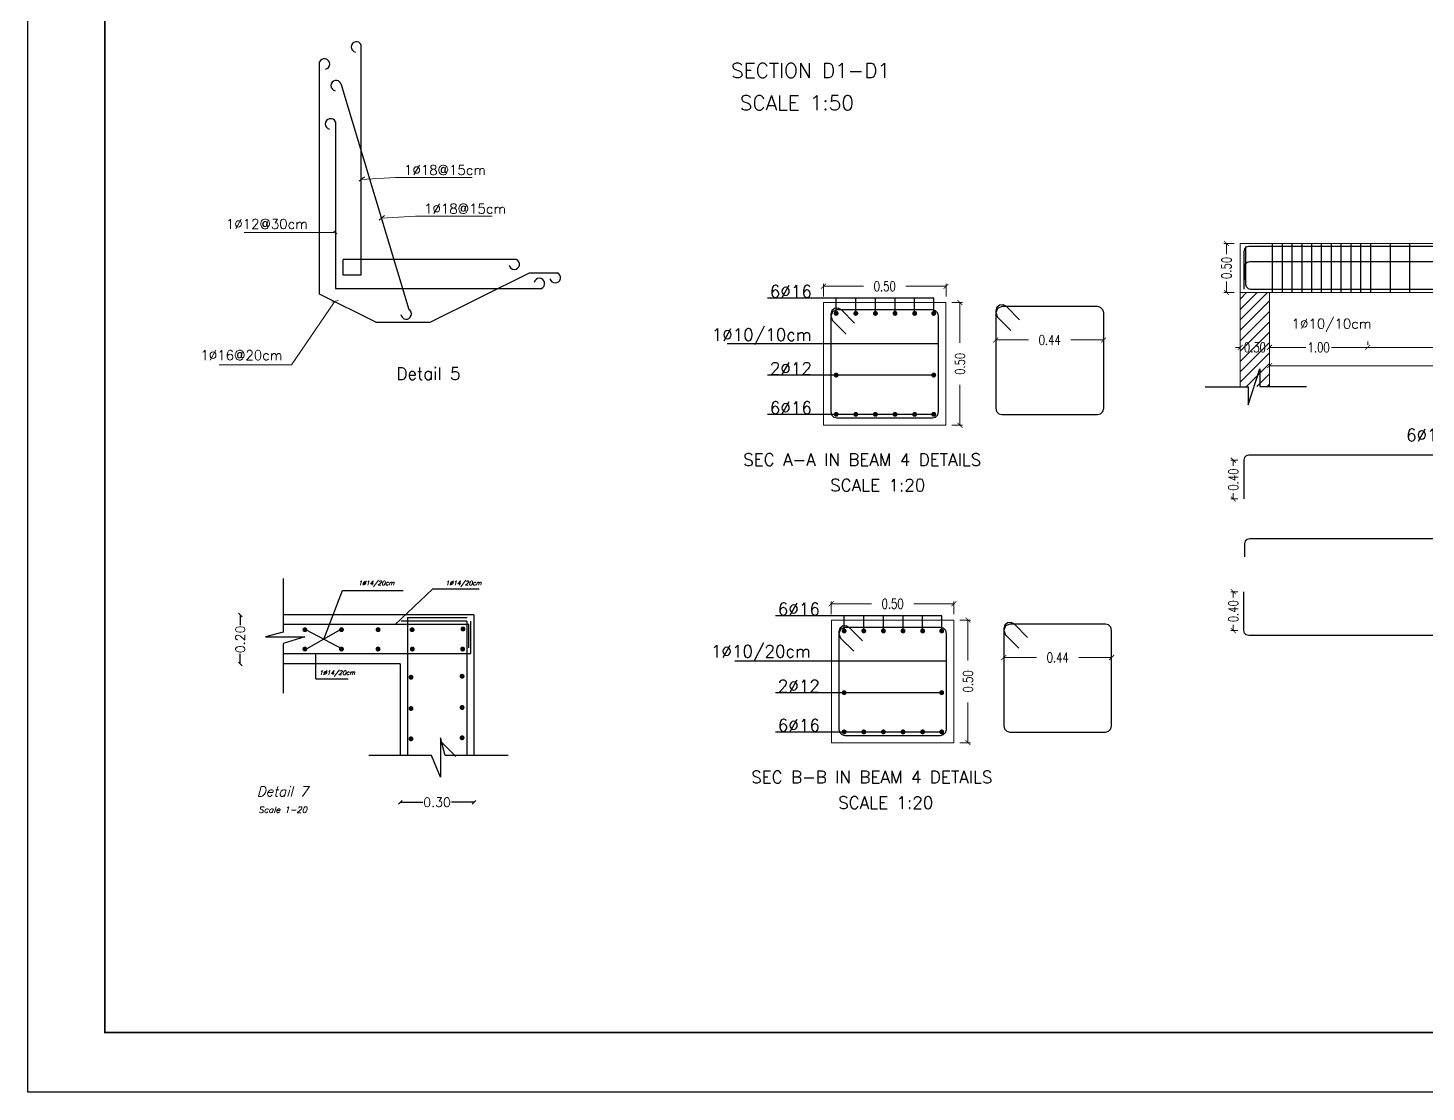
# Model space of a CAD drawing. Extents: x 166525 to 167198, y 178739 to 179747.
# Drawn here: x 167045.5 to 167074, y 179054.91 to 179076.6 of the extents above; entities that cross this region are included whole.
import ezdxf

# ---------------------------------------------------------------- set-up
doc = ezdxf.new("R2010")
doc.units = 0
doc.header["$MEASUREMENT"] = 0
doc.linetypes.add('AUSGEZOGEN', pattern=[0])
doc.linetypes.add('VONLAYER', pattern=[0])
doc.layers.get('0').update_dxf_attribs({"linetype": 'CONTINUOUS'})
doc.layers.get('DEFPOINTS').update_dxf_attribs({"linetype": 'CONTINUOUS'})
doc.layers.add('BEAM', color=6, linetype='CONTINUOUS', lineweight=13)
doc.layers.add('LINE', color=8, linetype='CONTINUOUS', lineweight=9)
for name, color, linetype in [('BEAM-DIM', 4, 'CONTINUOUS'), ('BEAM-REIN', 2, 'CONTINUOUS'), ('COVER', 7, 'CONTINUOUS'), ('EBENE0', 7, 'AUSGEZOGEN'), ('FRAM-REIN', 2, 'CONTINUOUS'), ('HATCHSOLID', 5, 'CONTINUOUS'), ('MHATCH', 8, 'CONTINUOUS'), ('rebar call line', 8, 'CONTINUOUS'), ('REBARS', 2, 'CONTINUOUS'), ('Reinforcement', 10, 'CONTINUOUS'), ('ST', 2, 'CONTINUOUS'), ('TEXT', 7, 'CONTINUOUS')]:
    doc.layers.add(name, color=color, linetype=linetype)
doc.styles.add('DIM', font='simplex.shx', dxfattribs={"width": 0.75})
doc.styles.add('ITALICC', font='italicc')
doc.styles.add('ROMANS', font='romans.shx')
doc.dimstyles.new('20', dxfattribs={"dimscale": 0.75, "dimtxt": 0.25, "dimasz": 0.1, "dimexe": 0.18, "dimexo": 0.06, "dimgap": 0.01, "dimtad": 0, "dimlfac": 0.2, "dimrnd": 0.01, "dimzin": 0, "dimdsep": 46, "dimtxsty": 'ROMANS', "dimblk1": 'OBLIQUE', "dimblk2": 'OBLIQUE', "dimsah": 1, "dimcen": 0.09, "dimse1": 1, "dimse2": 1, "dimclrd": 8, "dimclre": 6, "dimclrt": 4, "dimadec": 0, "dimazin": 0, "dimtfac": 1, "dimtix": 1, "dimtofl": 0, "dimtmove": 2, "dimatfit": 3, "dimldrblk": 'DOTSMALL', "dimfxl": 0.18, "dimtolj": 1, "dimtzin": 0, "dimarcsym": 0})
doc.dimstyles.new('MUTASIM', dxfattribs={"dimscale": 0.9995, "dimtxt": 0.2, "dimasz": 0.1, "dimexe": 0.05, "dimexo": 0.12, "dimgap": 0.05, "dimtad": 0, "dimzin": 0, "dimdsep": 46, "dimtxsty": 'DIM', "dimblk": 'ARCHTICK', "dimcen": 0.09, "dimclrd": 35, "dimclre": 33, "dimclrt": 256, "dimazin": 0, "dimtfac": 1, "dimtofl": 0, "dimtmove": 1, "dimatfit": 3, "dimfxl": 0.18, "dimtolj": 1, "dimtzin": 0, "dimlwd": 13, "dimlwe": 9, "dimarcsym": 0})

# ---------------------------------------------------------------- blocks, each defined once
blk = doc.blocks.new('_ARCHTICK')
at = {"color": 0, "linetype": 'ByBlock', "const_width": 0.15}
blk.add_lwpolyline([(-0.5, -0.5), (0.5, 0.5)], dxfattribs=at)
blk = doc.blocks.new('*D1869')
at = {"layer": 'BEAM', "color": 35, "lineweight": 13, "transparency": 16777216}
for p, q in [((167070.215, 179070.089), (167070.115, 179070.089)), ((167070.807, 179070.089), (167070.907, 179070.089))]:
    blk.add_line(p, q, dxfattribs=at)
at = {"layer": 'BEAM', "color": 33, "lineweight": 9, "transparency": 16777216}
for p, q in [((167070.215, 179070.14), (167070.215, 179070.139)), ((167070.807, 179070.095), (167070.807, 179070.139))]:
    blk.add_line(p, q, dxfattribs=at)
at = {"layer": 'DEFPOINTS', "color": 0, "transparency": 16777216}
for p in [(167070.215, 179070.02), (167070.807, 179070.089), (167070.807, 179069.975)]:
    blk.add_point(p, dxfattribs=at)
at = {"layer": 'BEAM', "color": 35, "lineweight": 13, "transparency": 16777216, "xscale": 0.09995000000000001, "yscale": 0.09995000000000001, "zscale": 0.09995000000000001}
blk.add_blockref('_ARCHTICK', (167070.215, 179070.089), dxfattribs=at)
at = {"layer": 'BEAM', "color": 35, "lineweight": 13, "transparency": 16777216, "xscale": 0.09995000000000001, "yscale": 0.09995000000000001, "zscale": 0.09995000000000001, "rotation": 180}
blk.add_blockref('_ARCHTICK', (167070.807, 179070.089), dxfattribs=at)
at = {"layer": 'BEAM', "transparency": 16777216, "insert": (167070.511, 179070.089), "char_height": 0.1999, "attachment_point": 5, "style": 'DIM'}
blk.add_mtext('\\A1;0.30', dxfattribs=at)
blk = doc.blocks.new('*D1870')
at = {"layer": 'BEAM', "color": 33, "lineweight": 9, "transparency": 16777216}
for p, q in [((167070.091, 179072.208), (167069.881, 179072.208)), ((167070.091, 179071.208), (167069.881, 179071.208))]:
    blk.add_line(p, q, dxfattribs=at)
at = {"layer": 'BEAM', "color": 35, "lineweight": 13, "transparency": 16777216}
for p, q in [((167069.931, 179072.208), (167069.931, 179071.987)), ((167069.931, 179071.208), (167069.931, 179071.43))]:
    blk.add_line(p, q, dxfattribs=at)
at = {"layer": 'DEFPOINTS', "color": 0, "transparency": 16777216}
for p in [(167069.931, 179072.208), (167070.211, 179072.208), (167070.211, 179071.208)]:
    blk.add_point(p, dxfattribs=at)
at = {"layer": 'BEAM', "color": 35, "lineweight": 13, "transparency": 16777216, "xscale": 0.09995000000000001, "yscale": 0.09995000000000001, "zscale": 0.09995000000000001}
for p, rotation in [((167069.931, 179072.208), 90), ((167069.931, 179071.208), 270)]:
    blk.add_blockref('_ARCHTICK', p, dxfattribs=dict(at, rotation=rotation))
at = {"layer": 'BEAM', "transparency": 16777216, "insert": (167069.931, 179071.708), "char_height": 0.1999, "attachment_point": 5, "rotation": 90, "style": 'DIM'}
blk.add_mtext('\\A1;0.50', dxfattribs=at)
blk = doc.blocks.new('*D1680')
at = {"layer": 'BEAM', "color": 33, "lineweight": 9, "transparency": 16777216}
for p, q in [((167070.811, 179070.209), (167070.811, 179070.139)), ((167072.811, 179070.209), (167072.811, 179070.139))]:
    blk.add_line(p, q, dxfattribs=at)
at = {"layer": 'BEAM', "color": 35, "lineweight": 13, "transparency": 16777216}
for p, q in [((167070.811, 179070.089), (167071.547, 179070.089)), ((167072.811, 179070.089), (167072.075, 179070.089))]:
    blk.add_line(p, q, dxfattribs=at)
at = {"layer": 'DEFPOINTS', "color": 0, "transparency": 16777216}
for p in [(167070.811, 179070.089), (167072.811, 179070.089), (167072.811, 179070.089)]:
    blk.add_point(p, dxfattribs=at)
at = {"layer": 'BEAM', "color": 35, "lineweight": 13, "transparency": 16777216, "xscale": 0.09995000000000001, "yscale": 0.09995000000000001, "zscale": 0.09995000000000001, "rotation": 180}
blk.add_blockref('_ARCHTICK', (167070.811, 179070.089), dxfattribs=at)
at = {"layer": 'BEAM', "color": 35, "lineweight": 13, "transparency": 16777216, "xscale": 0.09995000000000001, "yscale": 0.09995000000000001, "zscale": 0.09995000000000001}
blk.add_blockref('_ARCHTICK', (167072.811, 179070.089), dxfattribs=at)
at = {"layer": 'BEAM', "transparency": 16777216, "insert": (167071.811, 179070.089), "char_height": 0.1999, "attachment_point": 5, "style": 'DIM'}
blk.add_mtext('\\A1;1.00', dxfattribs=at)
blk = doc.blocks.new('*D1681')
at = {"layer": 'BEAM', "color": 33, "lineweight": 9, "transparency": 16777216}
for p, q in [((167072.811, 179070.209), (167072.811, 179070.139)), ((167078.311, 179070.209), (167078.311, 179070.139))]:
    blk.add_line(p, q, dxfattribs=at)
at = {"layer": 'BEAM', "color": 35, "lineweight": 13, "transparency": 16777216}
for p, q in [((167072.811, 179070.089), (167075.283, 179070.089)), ((167078.311, 179070.089), (167075.839, 179070.089))]:
    blk.add_line(p, q, dxfattribs=at)
at = {"layer": 'DEFPOINTS', "color": 0, "transparency": 16777216}
for p in [(167072.811, 179070.089), (167078.311, 179070.089), (167078.311, 179070.089)]:
    blk.add_point(p, dxfattribs=at)
at = {"layer": 'BEAM', "color": 35, "lineweight": 13, "transparency": 16777216, "xscale": 0.09995000000000001, "yscale": 0.09995000000000001, "zscale": 0.09995000000000001, "rotation": 180}
blk.add_blockref('_ARCHTICK', (167072.811, 179070.089), dxfattribs=at)
at = {"layer": 'BEAM', "color": 35, "lineweight": 13, "transparency": 16777216, "xscale": 0.09995000000000001, "yscale": 0.09995000000000001, "zscale": 0.09995000000000001}
blk.add_blockref('_ARCHTICK', (167078.311, 179070.089), dxfattribs=at)
at = {"layer": 'BEAM', "transparency": 16777216, "insert": (167075.561, 179070.089), "char_height": 0.1999, "attachment_point": 5, "style": 'DIM'}
blk.add_mtext('\\A1;2.75', dxfattribs=at)
blk = doc.blocks.new('*D1871')
at = {"layer": 'BEAM', "color": 33, "lineweight": 9, "transparency": 16777216}
for p, q in [((167061.714, 179071.123), (167061.714, 179071.385)), ((167064.214, 179071.123), (167064.214, 179071.385))]:
    blk.add_line(p, q, dxfattribs=at)
at = {"layer": 'BEAM', "color": 35, "lineweight": 13, "transparency": 16777216}
for p, q in [((167061.714, 179071.335), (167062.535, 179071.335)), ((167064.214, 179071.335), (167063.392, 179071.335))]:
    blk.add_line(p, q, dxfattribs=at)
at = {"layer": 'DEFPOINTS', "color": 0, "transparency": 16777216}
for p in [(167064.214, 179071.335), (167061.714, 179071.003), (167064.214, 179071.003)]:
    blk.add_point(p, dxfattribs=at)
at = {"layer": 'BEAM', "color": 35, "lineweight": 13, "transparency": 16777216, "xscale": 0.09995000000000001, "yscale": 0.09995000000000001, "zscale": 0.09995000000000001, "rotation": 180}
blk.add_blockref('_ARCHTICK', (167061.714, 179071.335), dxfattribs=at)
at = {"layer": 'BEAM', "color": 35, "lineweight": 13, "transparency": 16777216, "xscale": 0.09995000000000001, "yscale": 0.09995000000000001, "zscale": 0.09995000000000001}
blk.add_blockref('_ARCHTICK', (167064.214, 179071.335), dxfattribs=at)
at = {"layer": 'BEAM', "transparency": 16777216, "insert": (167062.964, 179071.335), "char_height": 0.1999, "attachment_point": 5, "style": 'DIM'}
blk.add_mtext('\\A1;0.50', dxfattribs=at)
blk = doc.blocks.new('*D1872')
at = {"layer": 'BEAM', "color": 33, "lineweight": 9, "transparency": 16777216}
for p, q in [((167064.333, 179071.003), (167064.549, 179071.003)), ((167064.333, 179068.503), (167064.549, 179068.503))]:
    blk.add_line(p, q, dxfattribs=at)
at = {"layer": 'BEAM', "color": 35, "lineweight": 13, "transparency": 16777216}
for p, q in [((167064.499, 179071.003), (167064.499, 179070.181)), ((167064.499, 179068.503), (167064.499, 179069.324))]:
    blk.add_line(p, q, dxfattribs=at)
at = {"layer": 'DEFPOINTS', "color": 0, "transparency": 16777216}
for p in [(167064.214, 179071.003), (167064.499, 179071.003), (167064.214, 179068.503)]:
    blk.add_point(p, dxfattribs=at)
at = {"layer": 'BEAM', "color": 35, "lineweight": 13, "transparency": 16777216, "xscale": 0.09995000000000001, "yscale": 0.09995000000000001, "zscale": 0.09995000000000001}
for p, rotation in [((167064.499, 179071.003), 90), ((167064.499, 179068.503), 270)]:
    blk.add_blockref('_ARCHTICK', p, dxfattribs=dict(at, rotation=rotation))
at = {"layer": 'BEAM', "transparency": 16777216, "insert": (167064.499, 179069.753), "char_height": 0.1999, "attachment_point": 5, "rotation": 90, "style": 'DIM'}
blk.add_mtext('\\A1;0.50', dxfattribs=at)
blk = doc.blocks.new('*D1873')
at = {"layer": 'BEAM', "color": 33, "lineweight": 9, "transparency": 16777216}
for p, q in [((167070.165, 179067.79), (167070.021, 179067.79)), ((167070.165, 179066.999), (167070.021, 179066.999))]:
    blk.add_line(p, q, dxfattribs=at)
at = {"layer": 'BEAM', "color": 35, "lineweight": 13, "transparency": 16777216}
for p, q in [((167070.071, 179067.79), (167070.071, 179067.673)), ((167070.071, 179066.999), (167070.071, 179067.116))]:
    blk.add_line(p, q, dxfattribs=at)
at = {"layer": 'DEFPOINTS', "color": 0, "transparency": 16777216}
for p in [(167070.071, 179067.79), (167070.285, 179067.79), (167070.285, 179066.999)]:
    blk.add_point(p, dxfattribs=at)
at = {"layer": 'BEAM', "color": 35, "lineweight": 13, "transparency": 16777216, "xscale": 0.09995000000000001, "yscale": 0.09995000000000001, "zscale": 0.09995000000000001}
for p, rotation in [((167070.071, 179067.79), 90), ((167070.071, 179066.999), 270)]:
    blk.add_blockref('_ARCHTICK', p, dxfattribs=dict(at, rotation=rotation))
at = {"layer": 'BEAM', "transparency": 16777216, "insert": (167070.071, 179067.394), "char_height": 0.1999, "attachment_point": 5, "rotation": 90, "style": 'DIM'}
blk.add_mtext('\\A1;0.40', dxfattribs=at)
blk = doc.blocks.new('*D1874')
at = {"layer": 'BEAM', "color": 33, "lineweight": 9, "transparency": 16777216}
for p, q in [((167070.165, 179065.107), (167070.021, 179065.107)), ((167070.165, 179064.316), (167070.021, 179064.316))]:
    blk.add_line(p, q, dxfattribs=at)
at = {"layer": 'BEAM', "color": 35, "lineweight": 13, "transparency": 16777216}
for p, q in [((167070.071, 179065.107), (167070.071, 179064.99)), ((167070.071, 179064.316), (167070.071, 179064.433))]:
    blk.add_line(p, q, dxfattribs=at)
at = {"layer": 'DEFPOINTS', "color": 0, "transparency": 16777216}
for p in [(167070.285, 179065.107), (167070.071, 179064.316), (167070.285, 179064.316)]:
    blk.add_point(p, dxfattribs=at)
at = {"layer": 'BEAM', "color": 35, "lineweight": 13, "transparency": 16777216, "xscale": 0.09995000000000001, "yscale": 0.09995000000000001, "zscale": 0.09995000000000001}
for p, rotation in [((167070.071, 179065.107), 90), ((167070.071, 179064.316), 270)]:
    blk.add_blockref('_ARCHTICK', p, dxfattribs=dict(at, rotation=rotation))
at = {"layer": 'BEAM', "transparency": 16777216, "insert": (167070.071, 179064.711), "char_height": 0.1999, "attachment_point": 5, "rotation": 90, "style": 'DIM'}
blk.add_mtext('\\A1;0.40', dxfattribs=at)
blk = doc.blocks.new('*D1683')
at = {"layer": 'BEAM', "color": 33, "lineweight": 9, "transparency": 16777216}
for p, q in [((167070.811, 179069.836), (167070.811, 179069.766)), ((167080.311, 179069.836), (167080.311, 179069.766))]:
    blk.add_line(p, q, dxfattribs=at)
at = {"layer": 'BEAM', "color": 35, "lineweight": 13, "transparency": 16777216}
for p, q in [((167070.811, 179069.716), (167075.283, 179069.716)), ((167080.311, 179069.716), (167075.839, 179069.716))]:
    blk.add_line(p, q, dxfattribs=at)
at = {"layer": 'DEFPOINTS', "color": 0, "transparency": 16777216}
for p in [(167070.811, 179069.716), (167080.311, 179069.716), (167080.311, 179069.716)]:
    blk.add_point(p, dxfattribs=at)
at = {"layer": 'BEAM', "color": 35, "lineweight": 13, "transparency": 16777216, "xscale": 0.09995000000000001, "yscale": 0.09995000000000001, "zscale": 0.09995000000000001, "rotation": 180}
blk.add_blockref('_ARCHTICK', (167070.811, 179069.716), dxfattribs=at)
at = {"layer": 'BEAM', "color": 35, "lineweight": 13, "transparency": 16777216, "xscale": 0.09995000000000001, "yscale": 0.09995000000000001, "zscale": 0.09995000000000001}
blk.add_blockref('_ARCHTICK', (167080.311, 179069.716), dxfattribs=at)
at = {"layer": 'BEAM', "transparency": 16777216, "insert": (167075.561, 179069.716), "char_height": 0.1999, "attachment_point": 5, "style": 'DIM'}
blk.add_mtext('\\A1;4.75', dxfattribs=at)
blk = doc.blocks.new('*D1876')
at = {"layer": 'BEAM', "color": 33, "lineweight": 9, "transparency": 16777216}
for p, q in [((167065.228, 179070.36), (167065.228, 179070.29)), ((167067.428, 179070.36), (167067.428, 179070.29))]:
    blk.add_line(p, q, dxfattribs=at)
at = {"layer": 'BEAM', "color": 35, "lineweight": 13, "transparency": 16777216}
for p, q in [((167065.228, 179070.24), (167065.896, 179070.24)), ((167067.428, 179070.24), (167066.76, 179070.24))]:
    blk.add_line(p, q, dxfattribs=at)
at = {"layer": 'DEFPOINTS', "color": 0, "transparency": 16777216}
for p in [(167065.228, 179070.24), (167067.428, 179070.24), (167067.428, 179070.24)]:
    blk.add_point(p, dxfattribs=at)
at = {"layer": 'BEAM', "color": 35, "lineweight": 13, "transparency": 16777216, "xscale": 0.09995000000000001, "yscale": 0.09995000000000001, "zscale": 0.09995000000000001, "rotation": 180}
blk.add_blockref('_ARCHTICK', (167065.228, 179070.24), dxfattribs=at)
at = {"layer": 'BEAM', "color": 35, "lineweight": 13, "transparency": 16777216, "xscale": 0.09995000000000001, "yscale": 0.09995000000000001, "zscale": 0.09995000000000001}
blk.add_blockref('_ARCHTICK', (167067.428, 179070.24), dxfattribs=at)
at = {"layer": 'BEAM', "transparency": 16777216, "insert": (167066.328, 179070.24), "char_height": 0.1999, "attachment_point": 5, "style": 'DIM'}
blk.add_mtext('\\A1;0.44', dxfattribs=at)
blk = doc.blocks.new('*D1879')
at = {"layer": 'BEAM', "color": 33, "lineweight": 9, "transparency": 16777216}
for p, q in [((167061.876, 179064.65), (167061.876, 179064.912)), ((167064.376, 179064.65), (167064.376, 179064.912))]:
    blk.add_line(p, q, dxfattribs=at)
at = {"layer": 'BEAM', "color": 35, "lineweight": 13, "transparency": 16777216}
for p, q in [((167061.876, 179064.862), (167062.698, 179064.862)), ((167064.376, 179064.862), (167063.555, 179064.862))]:
    blk.add_line(p, q, dxfattribs=at)
at = {"layer": 'DEFPOINTS', "color": 0, "transparency": 16777216}
for p in [(167064.376, 179064.862), (167061.876, 179064.53), (167064.376, 179064.53)]:
    blk.add_point(p, dxfattribs=at)
at = {"layer": 'BEAM', "color": 35, "lineweight": 13, "transparency": 16777216, "xscale": 0.09995000000000001, "yscale": 0.09995000000000001, "zscale": 0.09995000000000001, "rotation": 180}
blk.add_blockref('_ARCHTICK', (167061.876, 179064.862), dxfattribs=at)
at = {"layer": 'BEAM', "color": 35, "lineweight": 13, "transparency": 16777216, "xscale": 0.09995000000000001, "yscale": 0.09995000000000001, "zscale": 0.09995000000000001}
blk.add_blockref('_ARCHTICK', (167064.376, 179064.862), dxfattribs=at)
at = {"layer": 'BEAM', "transparency": 16777216, "insert": (167063.126, 179064.862), "char_height": 0.1999, "attachment_point": 5, "style": 'DIM'}
blk.add_mtext('\\A1;0.50', dxfattribs=at)
blk = doc.blocks.new('*D1880')
at = {"layer": 'BEAM', "color": 33, "lineweight": 9, "transparency": 16777216}
for p, q in [((167064.496, 179064.53), (167064.712, 179064.53)), ((167064.496, 179062.03), (167064.712, 179062.03))]:
    blk.add_line(p, q, dxfattribs=at)
at = {"layer": 'BEAM', "color": 35, "lineweight": 13, "transparency": 16777216}
for p, q in [((167064.662, 179064.53), (167064.662, 179063.708)), ((167064.662, 179062.03), (167064.662, 179062.851))]:
    blk.add_line(p, q, dxfattribs=at)
at = {"layer": 'DEFPOINTS', "color": 0, "transparency": 16777216}
for p in [(167064.376, 179064.53), (167064.662, 179064.53), (167064.376, 179062.03)]:
    blk.add_point(p, dxfattribs=at)
at = {"layer": 'BEAM', "color": 35, "lineweight": 13, "transparency": 16777216, "xscale": 0.09995000000000001, "yscale": 0.09995000000000001, "zscale": 0.09995000000000001}
for p, rotation in [((167064.662, 179064.53), 90), ((167064.662, 179062.03), 270)]:
    blk.add_blockref('_ARCHTICK', p, dxfattribs=dict(at, rotation=rotation))
at = {"layer": 'BEAM', "transparency": 16777216, "insert": (167064.662, 179063.28), "char_height": 0.1999, "attachment_point": 5, "rotation": 90, "style": 'DIM'}
blk.add_mtext('\\A1;0.50', dxfattribs=at)
blk = doc.blocks.new('*D1881')
at = {"layer": 'BEAM', "color": 33, "lineweight": 9, "transparency": 16777216}
for p, q in [((167065.391, 179063.887), (167065.391, 179063.817)), ((167067.591, 179063.887), (167067.591, 179063.817))]:
    blk.add_line(p, q, dxfattribs=at)
at = {"layer": 'BEAM', "color": 35, "lineweight": 13, "transparency": 16777216}
for p, q in [((167065.391, 179063.767), (167066.059, 179063.767)), ((167067.591, 179063.767), (167066.923, 179063.767))]:
    blk.add_line(p, q, dxfattribs=at)
at = {"layer": 'DEFPOINTS', "color": 0, "transparency": 16777216}
for p in [(167065.391, 179063.767), (167067.591, 179063.767), (167067.591, 179063.767)]:
    blk.add_point(p, dxfattribs=at)
at = {"layer": 'BEAM', "color": 35, "lineweight": 13, "transparency": 16777216, "xscale": 0.09995000000000001, "yscale": 0.09995000000000001, "zscale": 0.09995000000000001, "rotation": 180}
blk.add_blockref('_ARCHTICK', (167065.391, 179063.767), dxfattribs=at)
at = {"layer": 'BEAM', "color": 35, "lineweight": 13, "transparency": 16777216, "xscale": 0.09995000000000001, "yscale": 0.09995000000000001, "zscale": 0.09995000000000001}
blk.add_blockref('_ARCHTICK', (167067.591, 179063.767), dxfattribs=at)
at = {"layer": 'BEAM', "transparency": 16777216, "insert": (167066.491, 179063.767), "char_height": 0.1999, "attachment_point": 5, "style": 'DIM'}
blk.add_mtext('\\A1;0.44', dxfattribs=at)
blk = doc.blocks.new('_OBLIQUE')
at = {"color": 0, "linetype": 'ByBlock'}
blk.add_line((-0.5, -0.5), (0.5, 0.5), dxfattribs=at)
blk = doc.blocks.new('*D1694')
at = {"layer": 'DEFPOINTS', "color": 0, "transparency": 16777216}
for p in [(167053.089, 179061.768), (167054.589, 179061.768), (167053.089, 179060.817)]:
    blk.add_point(p, dxfattribs=at)
at = {"layer": 'HATCHSOLID', "color": 8, "lineweight": -2, "transparency": 16777216}
for p, q in [((167053.089, 179060.817), (167053.545, 179060.817)), ((167054.589, 179060.817), (167054.132, 179060.817))]:
    blk.add_line(p, q, dxfattribs=at)
at = {"layer": 'HATCHSOLID', "color": 8, "lineweight": -2, "transparency": 16777216, "xscale": 0.07500000000000001, "yscale": 0.07500000000000001, "zscale": 0.07500000000000001, "rotation": 180}
blk.add_blockref('_OBLIQUE', (167053.089, 179060.817), dxfattribs=at)
at = {"layer": 'HATCHSOLID', "color": 8, "lineweight": -2, "transparency": 16777216, "xscale": 0.07500000000000001, "yscale": 0.07500000000000001, "zscale": 0.07500000000000001}
blk.add_blockref('_OBLIQUE', (167054.589, 179060.817), dxfattribs=at)
at = {"layer": 'HATCHSOLID', "color": 4, "transparency": 16777216, "insert": (167053.839, 179060.817), "char_height": 0.1875, "attachment_point": 5, "style": 'ROMANS'}
blk.add_mtext('\\A1;0.30', dxfattribs=at)
blk = doc.blocks.new('_DOTSMALL')
at = {"color": 0, "linetype": 'ByBlock', "const_width": 0.5}
blk.add_lwpolyline([(-0.0625, 0, 1), (0.0625, 0, 1)], format="xyb", close=True, dxfattribs=at)
blk = doc.blocks.new('*D1695')
at = {"color": 8, "linetype": 'Continuous', "lineweight": -2, "transparency": 16777216}
for p, q in [((167049.825, 179064.636), (167049.825, 179064.429)), ((167049.825, 179063.636), (167049.825, 179063.843))]:
    blk.add_line(p, q, dxfattribs=at)
at = {"layer": 'DEFPOINTS', "color": 0, "linetype": 'Continuous', "transparency": 16777216}
for p in [(167049.825, 179064.636), (167052.914, 179064.636), (167053.089, 179063.636)]:
    blk.add_point(p, dxfattribs=at)
at = {"color": 8, "linetype": 'Continuous', "lineweight": -2, "transparency": 16777216, "xscale": 0.07500000000000001, "yscale": 0.07500000000000001, "zscale": 0.07500000000000001}
for p, rotation in [((167049.825, 179064.636), 90), ((167049.825, 179063.636), 270)]:
    blk.add_blockref('_OBLIQUE', p, dxfattribs=dict(at, rotation=rotation))
at = {"color": 4, "linetype": 'Continuous', "transparency": 16777216, "insert": (167049.825, 179064.136), "char_height": 0.1875, "attachment_point": 5, "rotation": 90, "style": 'ROMANS'}
blk.add_mtext('\\A1;0.20', dxfattribs=at)

msp = doc.modelspace()

# ---------------------------------------------------------------- linework, layer by layer
at = {"layer": 'BEAM'}
for p, q in [((167070.21102, 179072.20831), (167091.41102, 179072.20831)), ((167070.21102, 179071.28831), (167070.21102, 179072.20831)), ((167070.21102, 179071.28831), (167070.21102, 179069.28831)), ((167070.21102, 179071.20831), (167091.41102, 179071.20831)), ((167070.81102, 179071.20831), (167070.81102, 179069.28831))]:
    msp.add_line(p, q, dxfattribs=at)
for points in [[(167061.71353, 179068.50262), (167064.21353, 179068.50262), (167064.21353, 179071.00262), (167061.71353, 179071.00262)], [(167061.87626, 179062.0297), (167064.37626, 179062.0297), (167064.37626, 179064.5297), (167061.87626, 179064.5297)]]:
    msp.add_lwpolyline(points, close=True, dxfattribs=at)
at = {"layer": 'BEAM-REIN', "const_width": 0.0475}
for points in [[(167061.94868, 179070.78166, 1), (167062.00118, 179070.78166, 1)], [(167062.34868, 179070.78166, 1), (167062.40118, 179070.78166, 1)], [(167062.74868, 179070.78166, 1), (167062.80118, 179070.78166, 1)], [(167063.14868, 179070.78166, 1), (167063.20118, 179070.78166, 1)], [(167063.54868, 179070.78166, 1), (167063.60118, 179070.78166, 1)], [(167063.93753, 179070.78166, 1), (167063.99003, 179070.78166, 1)], [(167061.94868, 179069.52403, 1), (167062.00118, 179069.52403, 1)], [(167063.93753, 179069.52403, 1), (167063.99003, 179069.52403, 1)], [(167061.94868, 179068.72364, 1), (167062.00118, 179068.72364, 1)], [(167062.34868, 179068.72364, 1), (167062.40118, 179068.72364, 1)], [(167062.74868, 179068.72364, 1), (167062.80118, 179068.72364, 1)], [(167063.14868, 179068.72364, 1), (167063.20118, 179068.72364, 1)], [(167063.54868, 179068.72364, 1), (167063.60118, 179068.72364, 1)], [(167063.93753, 179068.72364, 1), (167063.99003, 179068.72364, 1)], [(167062.11142, 179064.30873, 1), (167062.16392, 179064.30873, 1)], [(167062.51142, 179064.30873, 1), (167062.56392, 179064.30873, 1)], [(167062.91142, 179064.30873, 1), (167062.96392, 179064.30873, 1)], [(167063.31142, 179064.30873, 1), (167063.36392, 179064.30873, 1)], [(167063.71142, 179064.30873, 1), (167063.76392, 179064.30873, 1)], [(167064.10027, 179064.30873, 1), (167064.15277, 179064.30873, 1)], [(167062.11142, 179063.0511, 1), (167062.16392, 179063.0511, 1)], [(167064.10027, 179063.0511, 1), (167064.15277, 179063.0511, 1)], [(167062.11142, 179062.25072, 1), (167062.16392, 179062.25072, 1)], [(167062.51142, 179062.25072, 1), (167062.56392, 179062.25072, 1)], [(167062.91142, 179062.25072, 1), (167062.96392, 179062.25072, 1)], [(167063.31142, 179062.25072, 1), (167063.36392, 179062.25072, 1)], [(167063.71142, 179062.25072, 1), (167063.76392, 179062.25072, 1)], [(167064.10027, 179062.25072, 1), (167064.15277, 179062.25072, 1)]]:
    msp.add_lwpolyline(points, format="xyb", close=True, dxfattribs=at)
at = {"layer": 'COVER', "flags": 128}
msp.add_lwpolyline([(167045.49826, 179097.23183), (167105.41951, 179097.23183), (167105.41951, 179054.90933), (167045.49826, 179054.90933)], close=True, dxfattribs=at)
at = {"layer": 'EBENE0', "color": 2, "linetype": 'AUSGEZOGEN'}
msp.add_line((167070.21102, 179071.28831), (167070.21102, 179071.28831), dxfattribs=at)
msp.add_line((167070.21102, 179071.28831), (167070.21102, 179071.28831), dxfattribs=at)
at = {"layer": 'EBENE0', "color": 8, "linetype": 'AUSGEZOGEN'}
for p, q in [((167070.21544, 179071.08059), (167070.34315, 179071.20831)), ((167070.55528, 179071.20831), (167070.21544, 179070.86846)), ((167070.21544, 179070.65633), (167070.76742, 179071.20831)), ((167070.8066, 179071.03536), (167070.21544, 179070.4442)), ((167070.21544, 179070.23207), (167070.8066, 179070.82323)), ((167070.8066, 179070.6111), (167070.21544, 179070.01993)), ((167070.21544, 179069.8078), (167070.8066, 179070.39896)), ((167070.8066, 179070.18683), (167070.21544, 179069.59567)), ((167070.21544, 179069.38354), (167070.8066, 179069.9747)), ((167070.8066, 179069.76257), (167070.33676, 179069.29273)), ((167070.37535, 179068.92012), (167070.61331, 179069.65163)), ((167070.54889, 179069.29273), (167070.8066, 179069.55044)), ((167070.61331, 179069.65163), (167070.61331, 179069.28831)), ((167069.49671, 179069.28588), (167070.37535, 179069.28588)), ((167070.37535, 179069.28588), (167070.37535, 179068.92012)), ((167070.61331, 179069.28831), (167071.56517, 179069.28831)), ((167070.8066, 179069.3383), (167070.76102, 179069.29273))]:
    msp.add_line(p, q, dxfattribs=at)
at = {"layer": 'FRAM-REIN', "lineweight": 25}
for p, q in [((167052.29418, 179071.55762), (167052.29418, 179076.25434)), ((167051.44308, 179071.17205), (167051.44308, 179075.90697)), ((167051.87964, 179075.46696), (167053.26061, 179070.86374)), ((167051.76647, 179074.68649), (167051.76647, 179071.29102)), ((167055.4539, 179071.88302), (167051.92428, 179071.88302)), ((167051.92428, 179071.55762), (167051.92428, 179071.88302)), ((167052.29418, 179071.55762), (167051.92428, 179071.55762)), ((167053.69836, 179070.59969), (167055.71948, 179071.61025)), ((167055.71948, 179071.61025), (167056.28816, 179071.61025)), ((167051.76647, 179071.29102), (167055.96624, 179071.29102)), ((167052.58781, 179070.59969), (167053.69836, 179070.59969))]:
    msp.add_line(p, q, dxfattribs=at)
at = {"layer": 'FRAM-REIN'}
msp.add_line((167052.58781, 179070.59969), (167051.44308, 179071.17205), dxfattribs=at)
at = {"layer": 'FRAM-REIN', "lineweight": 25}
for centre, start, end in [((167052.19513, 179076.21225), 23.022621, 258.184584), ((167051.54213, 179075.86488), 281.815416, 156.977379), ((167051.7806, 179075.42487), 23.022621, 258.184584), ((167051.66742, 179074.6444), 23.022621, 258.184584), ((167055.41181, 179071.78397), 191.815416, 66.977379), ((167055.92415, 179071.39007), 293.022621, 168.184584), ((167056.24607, 179071.5112), 191.815416, 66.977379), ((167053.2075, 179070.77014), 185.267073, 60.429035)]:
    msp.add_arc(centre, 0.10762, start, end, dxfattribs=at)
at = {"layer": 'HATCHSOLID', "color": 5}
for p, q in [((167050.70244, 179065.38084), (167050.70244, 179064.28227)), ((167050.70244, 179064.28227), (167050.34331, 179064.18732)), ((167050.70244, 179064.32066), (167050.70244, 179064.28227)), ((167050.34331, 179064.18732), (167051.14401, 179064.18732)), ((167051.14401, 179064.18732), (167050.70244, 179064.04975)), ((167050.70244, 179064.04975), (167050.70244, 179063.03784)), ((167053.91042, 179062.12674), (167053.91042, 179061.32603)), ((167054.00538, 179061.76761), (167053.91042, 179062.12674)), ((167053.72802, 179061.76761), (167052.4452, 179061.76761)), ((167053.91042, 179061.32603), (167053.72802, 179061.76761)), ((167055.2882, 179061.76761), (167054.00538, 179061.76761))]:
    msp.add_line(p, q, dxfattribs=at)
at = {"layer": 'HATCHSOLID', "color": 8}
for p, q in [((167051.52954, 179064.14374), (167051.91189, 179065.13513)), ((167051.91189, 179065.13513), (167053.15, 179065.13513)), ((167052.97538, 179064.43515), (167053.75148, 179065.16614)), ((167053.75148, 179065.16614), (167054.6975, 179065.16614)), ((167051.86335, 179064.33381), (167051.17043, 179063.93928)), ((167051.17043, 179064.33381), (167051.91585, 179063.93928)), ((167051.36786, 179063.32901), (167051.36786, 179063.84848)), ((167051.36786, 179063.32901), (167052.02388, 179063.32901))]:
    msp.add_line(p, q, dxfattribs=at)
at = {"layer": 'HATCHSOLID', "color": 1}
for p, q in [((167054.5887, 179064.63596), (167050.70244, 179064.63596)), ((167054.5887, 179064.63596), (167054.5887, 179061.76761)), ((167053.0887, 179063.63596), (167050.70244, 179063.63596)), ((167053.0887, 179063.63596), (167053.0887, 179061.76761))]:
    msp.add_line(p, q, dxfattribs=at)
at = {"layer": 'HATCHSOLID', "color": 2}
for p, q in [((167053.2387, 179064.5839), (167053.2387, 179061.76761)), ((167053.2387, 179064.5839), (167054.44959, 179064.5839)), ((167054.48293, 179064.44212), (167050.70244, 179064.44212)), ((167054.4466, 179064.50785), (167053.10425, 179064.50785)), ((167054.4466, 179064.50785), (167054.4466, 179061.75972)), ((167054.48293, 179063.96743), (167054.48293, 179064.44212)), ((167054.52918, 179063.84848), (167054.52918, 179064.50826)), ((167050.70244, 179063.84848), (167054.52918, 179063.84848)), ((167054.22182, 179061.75239), (167053.93406, 179062.03735))]:
    msp.add_line(p, q, dxfattribs=at)
at = {"layer": 'LINE', "linetype": 'Continuous'}
for p, q in [((167052.25127, 179073.47423), (167052.35718, 179073.56576)), ((167052.29418, 179073.51114), (167052.99234, 179073.55202)), ((167054.55195, 179073.55202), (167052.99234, 179073.55202)), ((167052.66034, 179072.68471), (167052.76625, 179072.77623)), ((167052.70325, 179072.72162), (167053.40142, 179072.7625)), ((167054.96102, 179072.7625), (167053.40142, 179072.7625)), ((167049.90382, 179072.43025), (167051.76287, 179072.43025)), ((167051.73554, 179072.45613), (167051.7974, 179072.40134)), ((167051.74785, 179071.01967), (167050.87402, 179069.73076)), ((167051.69214, 179071.01173), (167051.82348, 179071.04646)), ((167050.87402, 179069.73076), (167049.39452, 179069.73076))]:
    msp.add_line(p, q, dxfattribs=at)
at = {"layer": 'MHATCH', "const_width": 0.03562, "flags": 128}
msp.add_lwpolyline([(167047.06576, 179096.02058), (167103.85201, 179096.02058), (167103.85201, 179056.12058), (167047.06576, 179056.12058)], close=True, dxfattribs=at)
at = {"layer": 'rebar call line'}
for p, q in [((167063.96378, 179071.09079), (167060.57662, 179071.09079)), ((167061.97493, 179070.78166), (167061.97493, 179071.09079)), ((167062.37493, 179070.78166), (167062.37493, 179071.09079)), ((167062.77493, 179070.78166), (167062.77493, 179071.09079)), ((167063.17493, 179070.78166), (167063.17493, 179071.09079)), ((167063.57493, 179070.78166), (167063.57493, 179071.09079)), ((167063.96378, 179070.78166), (167063.96378, 179071.09079)), ((167059.7493, 179070.17072), (167064.06353, 179070.17072)), ((167063.96378, 179069.51972), (167060.57662, 179069.51972)), ((167063.96378, 179068.71969), (167060.57662, 179068.71969)), ((167064.12652, 179064.61786), (167060.73936, 179064.61786)), ((167062.13767, 179064.30873), (167062.13767, 179064.61786)), ((167062.53767, 179064.30873), (167062.53767, 179064.61786)), ((167062.93767, 179064.30873), (167062.93767, 179064.61786)), ((167063.33767, 179064.30873), (167063.33767, 179064.61786)), ((167063.73767, 179064.30873), (167063.73767, 179064.61786)), ((167064.12652, 179064.30873), (167064.12652, 179064.61786)), ((167059.91204, 179063.69779), (167064.22626, 179063.69779)), ((167064.12652, 179063.04679), (167060.73936, 179063.04679)), ((167064.12652, 179062.24676), (167060.73936, 179062.24676))]:
    msp.add_line(p, q, dxfattribs=at)
at = {"layer": 'REBARS'}
for points in [[(167091.34758, 179071.23042), (167091.34758, 179072.04671), (167091.33396, 179072.09751), (167091.29678, 179072.13469), (167091.24598, 179072.14831), (167070.38654, 179072.14831), (167070.33574, 179072.13469), (167070.29856, 179072.09751), (167070.28494, 179072.04671), (167070.28494, 179071.27512)], [(167091.39066, 179072.18774), (167091.39066, 179071.37145), (167091.37705, 179071.32065), (167091.33986, 179071.28346), (167091.28906, 179071.26985), (167070.42963, 179071.26985), (167070.37883, 179071.28346), (167070.34164, 179071.32065), (167070.32803, 179071.37145), (167070.32803, 179072.14304)], [(167091.35689, 179071.4664), (167091.35689, 179071.73239), (167091.34328, 179071.78319), (167091.30609, 179071.82038), (167091.25529, 179071.83399), (167070.40401, 179071.83399), (167070.35321, 179071.82038), (167070.31602, 179071.78319), (167070.30241, 179071.73239), (167070.30241, 179071.4664)], [(167082.3215, 179067.89172), (167070.38654, 179067.89172), (167070.33574, 179067.87811), (167070.29856, 179067.84092), (167070.28494, 179067.79012), (167070.28494, 179066.99854)], [(167091.35689, 179065.82127), (167091.35689, 179066.08725), (167091.34328, 179066.13805), (167091.30609, 179066.17524), (167091.25529, 179066.18885), (167070.40401, 179066.18885), (167070.35321, 179066.17524), (167070.31602, 179066.13805), (167070.30241, 179066.08725), (167070.30241, 179065.82127)], [(167082.3215, 179064.21407), (167070.38654, 179064.21407), (167070.33574, 179064.22768), (167070.29856, 179064.26487), (167070.28494, 179064.31567), (167070.28494, 179065.10726)]]:
    msp.add_lwpolyline(points, dxfattribs=at)
for points in [[(167062.34973, 179070.58322, 0), (167062.08032, 179070.85262, 0), (167062.01531, 179070.88739, 0), (167061.94193, 179070.88017, 0), (167061.88493, 179070.83339, 0), (167061.86353, 179070.76283, 0), (167061.86353, 179068.77962, 0), (167061.88054, 179068.71612, 0), (167061.92703, 179068.66964, 0), (167061.99053, 179068.65262, 0), (167063.93653, 179068.65262, 0), (167064.00003, 179068.66964, 0), (167064.04651, 179068.71612, 0), (167064.06353, 179068.77962, 0), (167064.06353, 179070.72562, 0), (167064.04651, 179070.78912, 0), (167064.00003, 179070.83561, 0), (167063.93653, 179070.85262, 0), (167061.99053, 179070.85262, 0), (167061.90073, 179070.81543, 0), (167061.86353, 179070.72562, 0), (167061.90073, 179070.63582, 0), (167062.17013, 179070.36641, 0)], [(167065.7143, 179070.65044, 0), (167065.44489, 179070.91985, 0), (167065.37988, 179070.95462, 0), (167065.3065, 179070.94739, 0), (167065.24951, 179070.90062, 0), (167065.2281, 179070.83006, 0), (167065.2281, 179068.84685, 0), (167065.24512, 179068.78335, 0), (167065.2916, 179068.73686, 0), (167065.3551, 179068.71985, 0), (167067.3011, 179068.71985, 0), (167067.3646, 179068.73686, 0), (167067.41109, 179068.78335, 0), (167067.4281, 179068.84685, 0), (167067.4281, 179070.79285, 0), (167067.41109, 179070.85635, 0), (167067.3646, 179070.90283, 0), (167067.3011, 179070.91985, 0), (167065.3551, 179070.91985, 0), (167065.2653, 179070.88265, 0), (167065.2281, 179070.79285, 0), (167065.2653, 179070.70305, 0), (167065.53471, 179070.43364, 0)], [(167062.51246, 179064.11029, 0), (167062.24305, 179064.3797, 0), (167062.17804, 179064.41447, 0), (167062.10466, 179064.40724, 0), (167062.04767, 179064.36047, 0), (167062.02626, 179064.28991, 0), (167062.02626, 179062.3067, 0), (167062.04328, 179062.2432, 0), (167062.08976, 179062.19671, 0), (167062.15326, 179062.1797, 0), (167064.09926, 179062.1797, 0), (167064.16276, 179062.19671, 0), (167064.20925, 179062.2432, 0), (167064.22626, 179062.3067, 0), (167064.22626, 179064.2527, 0), (167064.20925, 179064.3162, 0), (167064.16276, 179064.36268, 0), (167064.09926, 179064.3797, 0), (167062.15326, 179064.3797, 0), (167062.06346, 179064.3425, 0), (167062.02626, 179064.2527, 0), (167062.06346, 179064.16289, 0), (167062.33287, 179063.89349, 0)], [(167065.87703, 179064.17751, 0), (167065.60763, 179064.44692, 0), (167065.54261, 179064.48169, 0), (167065.46924, 179064.47446, 0), (167065.41224, 179064.42769, 0), (167065.39084, 179064.35713, 0), (167065.39084, 179062.37392, 0), (167065.40785, 179062.31042, 0), (167065.45434, 179062.26394, 0), (167065.51784, 179062.24692, 0), (167067.46384, 179062.24692, 0), (167067.52734, 179062.26394, 0), (167067.57382, 179062.31042, 0), (167067.59084, 179062.37392, 0), (167067.59084, 179064.31992, 0), (167067.57382, 179064.38342, 0), (167067.52734, 179064.42991, 0), (167067.46384, 179064.44692, 0), (167065.51784, 179064.44692, 0), (167065.42804, 179064.40972, 0), (167065.39084, 179064.31992, 0), (167065.42804, 179064.23012, 0), (167065.69744, 179063.96071, 0)]]:
    msp.add_polyline3d(points, dxfattribs=at)
at = {"layer": 'Reinforcement', "linetype": 'VONLAYER'}
for p, q in [((167070.8722, 179071.20831), (167070.8722, 179072.20831)), ((167071.0722, 179071.20831), (167071.0722, 179072.20831)), ((167071.2722, 179071.20831), (167071.2722, 179072.20831)), ((167071.4722, 179071.20831), (167071.4722, 179072.20831)), ((167071.6722, 179071.20831), (167071.6722, 179072.20831)), ((167071.8722, 179071.20831), (167071.8722, 179072.20831)), ((167072.0722, 179071.20831), (167072.0722, 179072.20831)), ((167072.2722, 179071.20831), (167072.2722, 179072.20831)), ((167072.4722, 179071.20831), (167072.4722, 179072.20831)), ((167072.6722, 179071.20831), (167072.6722, 179072.20831)), ((167072.8722, 179071.20831), (167072.8722, 179072.20831)), ((167073.2722, 179071.20831), (167073.2722, 179072.20831)), ((167073.6722, 179071.20831), (167073.6722, 179072.20831))]:
    msp.add_line(p, q, dxfattribs=at)
at = {"layer": 'ST', "const_width": 0.0475}
for points in [[(167051.11793, 179064.33381, 1), (167051.17043, 179064.33381, 1)], [(167051.86335, 179064.33381, 1), (167051.91585, 179064.33381, 1)], [(167052.60915, 179064.33381, 1), (167052.66165, 179064.33381, 1)], [(167053.30365, 179064.33381, 1), (167053.35615, 179064.33381, 1)], [(167054.33994, 179064.34917, 1), (167054.39244, 179064.34917, 1)], [(167051.11793, 179063.93928, 1), (167051.17043, 179063.93928, 1)], [(167051.86335, 179063.93928, 1), (167051.91585, 179063.93928, 1)], [(167052.60915, 179063.93928, 1), (167052.66165, 179063.93928, 1)], [(167053.30828, 179063.93928, 1), (167053.36078, 179063.93928, 1)], [(167054.33384, 179063.93928, 1), (167054.38634, 179063.93928, 1)], [(167054.32251, 179063.3849, 1), (167054.37501, 179063.3849, 1)], [(167053.28038, 179063.36449, 1), (167053.33288, 179063.36449, 1)], [(167053.28038, 179062.72737, 1), (167053.33288, 179062.72737, 1)], [(167054.32251, 179062.74778, 1), (167054.37501, 179062.74778, 1)], [(167053.28038, 179062.10986, 1), (167053.33288, 179062.10986, 1)], [(167054.32251, 179062.13027, 1), (167054.37501, 179062.13027, 1)]]:
    msp.add_lwpolyline(points, format="xyb", close=True, dxfattribs=at)

# ---------------------------------------------------------------- texts
at = {"layer": 'BEAM-DIM', "style": 'ROMANS'}
for s, height, p in [('1%%C18@15cm', 0.2, (167053.16449, 179073.60507)), ('1%%C18@15cm', 0.2, (167053.57356, 179072.81555)), ('1%%C12@30cm', 0.2, (167049.53282, 179072.50481)), ('6%%C16', 0.25, (167060.62292, 179071.10463)), ('1%%C10/10cm', 0.2, (167071.25934, 179070.47094)), ('1%%C10/10cm', 0.25, (167059.43652, 179070.22269)), ('1%%C16@20cm', 0.2, (167049.01376, 179069.829)), ('2%%C12', 0.25, (167060.62292, 179069.53356)), ('6%%C16', 0.25, (167060.62292, 179068.73353)), ('6%%C16 L=6.00m', 0.25, (167073.59444, 179068.17699)), ('6%%C16', 0.25, (167060.78565, 179064.6317)), ('1%%C10/20cm', 0.25, (167059.42096, 179063.76941)), ('2%%C12', 0.25, (167060.78565, 179063.06064)), ('6%%C16', 0.25, (167060.78565, 179062.2606))]:
    msp.add_text(s, height=height, dxfattribs=at).set_placement(p)
at = {"layer": 'TEXT', "style": 'ROMANS'}
for s, height, p in [('SECTION D1-D1', 0.3, (167059.83274, 179075.58326)), ('SCALE 1:50', 0.3, (167060.011, 179074.92281)), ('SEC A-A IN BEAM 4 DETAILS', 0.25, (167060.0785, 179067.67704, 186)), ('SCALE 1:20', 0.25, (167061.8526, 179067.15562, 193.75)), ('SEC B-B IN BEAM 4 DETAILS', 0.25, (167060.24123, 179061.20412, 186)), ('SCALE 1:20', 0.25, (167062.01533, 179060.68269, 193.75))]:
    msp.add_text(s, height=height, dxfattribs=at).set_placement(p)
at = {"layer": 'TEXT', "color": 6, "style": 'ITALICC'}
for s, height, p in [('1%%C14/20cm', 0.09, (167052.23218, 179065.23965)), ('1%%C14/20cm', 0.09, (167054.01146, 179065.23965)), ('1%%C14/20cm', 0.09, (167051.4336, 179063.41163)), ('Detail 7', 0.2, (167050.16382, 179060.93679)), ('Scale 1-20', 0.125, (167050.19473, 179060.6008))]:
    msp.add_text(s, height=height, dxfattribs=at).set_placement(p)
at = {"layer": 'TEXT', "insert": (167053.00977, 179069.68028), "char_height": 0.25, "width": 1.8629955, "attachment_point": 1, "style": 'ROMANS'}
msp.add_mtext('Detail 5', dxfattribs=at)

# ---------------------------------------------------------------- dimensions: what is measured, and where the dimension line sits
at = {"color": 2, "linetype": 'Continuous'}
dim = msp.add_linear_dim(base=(167049.82516, 179064.63596), p1=(167053.0887, 179063.63596), p2=(167052.91411, 179064.63596), angle=90, dimstyle='20', dxfattribs=at)
dim.commit()
dim.dimension.update_dxf_attribs({"geometry": '*D1695', "text_midpoint": (167049.82516, 179064.13596)})
at = {"layer": 'BEAM'}
for base, p1, p2, angle, text, override, picture, middle in [((167069.93128, 179072.20831), (167070.21102, 179071.20831), (167070.21102, 179072.20831), 90, '0.50', {"dimlfac": 50}, '*D1870', (167069.93128, 179071.70831)), ((167064.49887, 179071.00262), (167064.21353, 179068.50262), (167064.21353, 179071.00262), 90, '0.50', {"dimgap": 0.2, "dimlfac": 20}, '*D1872', (167064.49887, 179069.75262)), ((167070.07063, 179067.79012), (167070.28494, 179066.99854), (167070.28494, 179067.79012), 90, '0.40', {"dimlfac": 50}, '*D1873', (167070.07063, 179067.39433)), ((167070.07063, 179064.31567), (167070.28494, 179065.10726), (167070.28494, 179064.31567), 270, '0.40', {"dimlfac": 50}, '*D1874', (167070.07063, 179064.71146)), ((167064.66161, 179064.5297), (167064.37626, 179062.0297), (167064.37626, 179064.5297), 90, '0.50', {"dimgap": 0.2, "dimlfac": 20}, '*D1880', (167064.66161, 179063.2797))]:
    dim = msp.add_linear_dim(base=base, p1=p1, p2=p2, angle=angle, text=text, dimstyle='MUTASIM', override=override, dxfattribs=at)
    dim.commit()
    dim.dimension.update_dxf_attribs({"geometry": picture, "text_midpoint": middle})
for base, p1, p2, text, override, picture, middle in [((167064.21353, 179071.33498), (167061.71353, 179071.00262), (167064.21353, 179071.00262), '0.50', {"dimgap": 0.2, "dimlfac": 20}, '*D1871', (167062.96353, 179071.33498)), ((167067.4281, 179070.24015), (167065.2281, 179070.24015), (167067.4281, 179070.24015), '0.44', {"dimgap": 0.2, "dimlfac": 20}, '*D1876', (167066.3281, 179070.24015)), ((167070.8066, 179070.08934), (167070.21544, 179070.01993), (167070.8066, 179069.9747), '0.30', {"dimlfac": 50}, '*D1869', (167070.51102, 179070.08934)), ((167072.81102, 179070.08934), (167070.81102, 179070.08934), (167072.81102, 179070.08934), '1.00', {"dimlfac": 50}, '*D1680', (167071.81102, 179070.08934)), ((167078.31102, 179070.08934), (167072.81102, 179070.08934), (167078.31102, 179070.08934), '2.75', {"dimlfac": 50}, '*D1681', (167075.56102, 179070.08934)), ((167080.31102, 179069.71601), (167070.81102, 179069.71601), (167080.31102, 179069.71601), '4.75', {"dimlfac": 50}, '*D1683', (167075.56102, 179069.71601)), ((167064.37626, 179064.86205), (167061.87626, 179064.5297), (167064.37626, 179064.5297), '0.50', {"dimgap": 0.2, "dimlfac": 20}, '*D1879', (167063.12626, 179064.86205)), ((167067.59084, 179063.76722), (167065.39084, 179063.76722), (167067.59084, 179063.76722), '0.44', {"dimgap": 0.2, "dimlfac": 20}, '*D1881', (167066.49084, 179063.76722))]:
    dim = msp.add_linear_dim(base=base, p1=p1, p2=p2, text=text, dimstyle='MUTASIM', override=override, dxfattribs=at)
    dim.commit()
    dim.dimension.update_dxf_attribs({"geometry": picture, "text_midpoint": middle})
at = {"layer": 'HATCHSOLID', "color": 8}
dim = msp.add_linear_dim(base=(167053.0887, 179060.81663), p1=(167054.5887, 179061.76761), p2=(167053.0887, 179061.76761), text='0.30', dimstyle='20', dxfattribs=at)
dim.commit()
dim.dimension.update_dxf_attribs({"geometry": '*D1694', "text_midpoint": (167053.8387, 179060.81663)})

doc.saveas('drawing.dxf')
